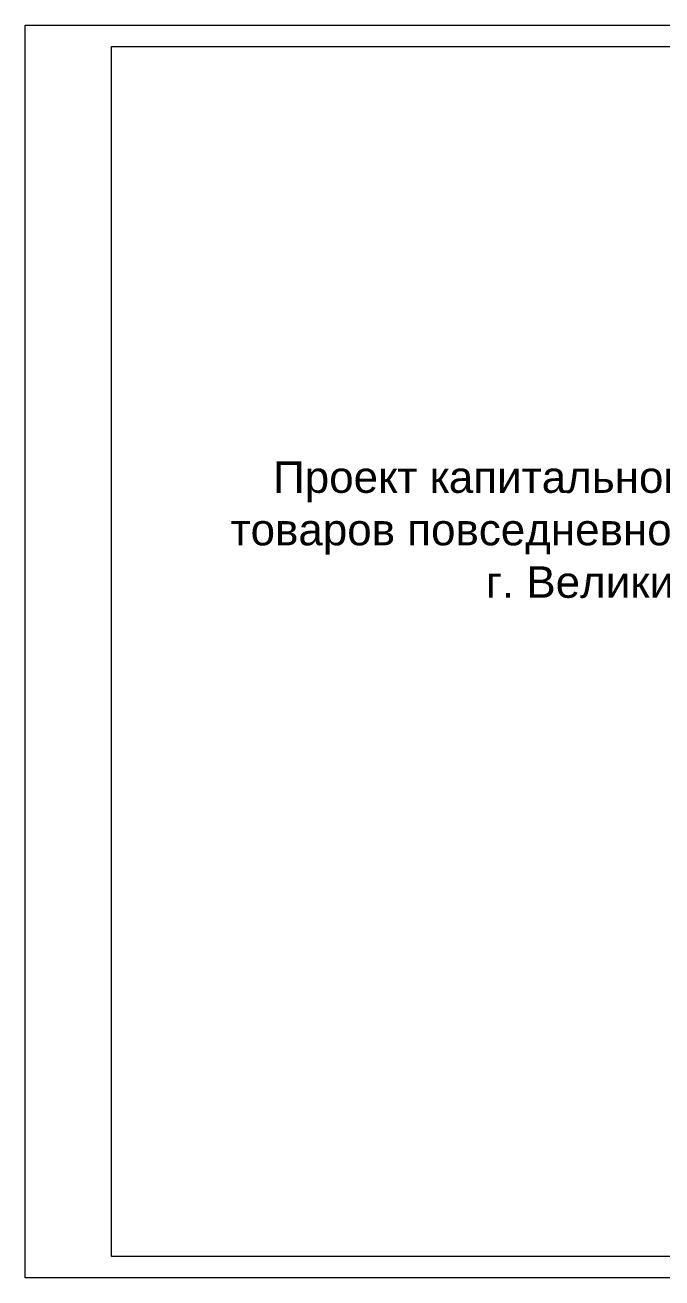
# Model space of a CAD drawing. Header units: metres. Extents: x -163 to 308, y -116 to 9.
# Drawn here: x -163.47 to -148.72, y -24.76 to 4.24 of the extents above; entities that cross this region are included whole.
import ezdxf

# ---------------------------------------------------------------- set-up
doc = ezdxf.new("R2010")
doc.units = ezdxf.units.M
doc.header["$MEASUREMENT"] = 0
doc.styles.add('GOST 2.304', font='cs_gost2304.shx')

msp = doc.modelspace()

# ---------------------------------------------------------------- linework, layer by layer
at = {"color": 7, "linetype": 'Continuous', "lineweight": 13, "flags": 128}
for points in [[(-163.46882328, 4.24013829), (-122.46882328, 4.24013829), (-122.46882328, -24.75986171), (-163.46882328, -24.75986171), (-163.46882328, 4.24013829)], [(-161.46882328, 3.74013829), (-122.96882328, 3.74013829), (-122.96882328, -24.25986171), (-161.46882328, -24.25986171), (-161.46882328, 3.74013829)]]:
    msp.add_lwpolyline(points, close=True, dxfattribs=at)

# ---------------------------------------------------------------- texts
at = {"color": 7, "linetype": 'Continuous', "lineweight": 0, "insert": (-142.30612065, -7.54765499), "char_height": 0.7285714286, "attachment_point": 5, "style": 'GOST 2.304'}
msp.add_mtext('\\fArial|b0|i0|c204204|p39;Проект капитального ремонта нежилого помещения под магазин\\P товаров повседневного спроса Магнит ММ "Микроскопия", по адресу: \\Pг. Великий Новгород, ул. Свободы, д. 25 к.1.', dxfattribs=at)

doc.saveas('drawing.dxf')
